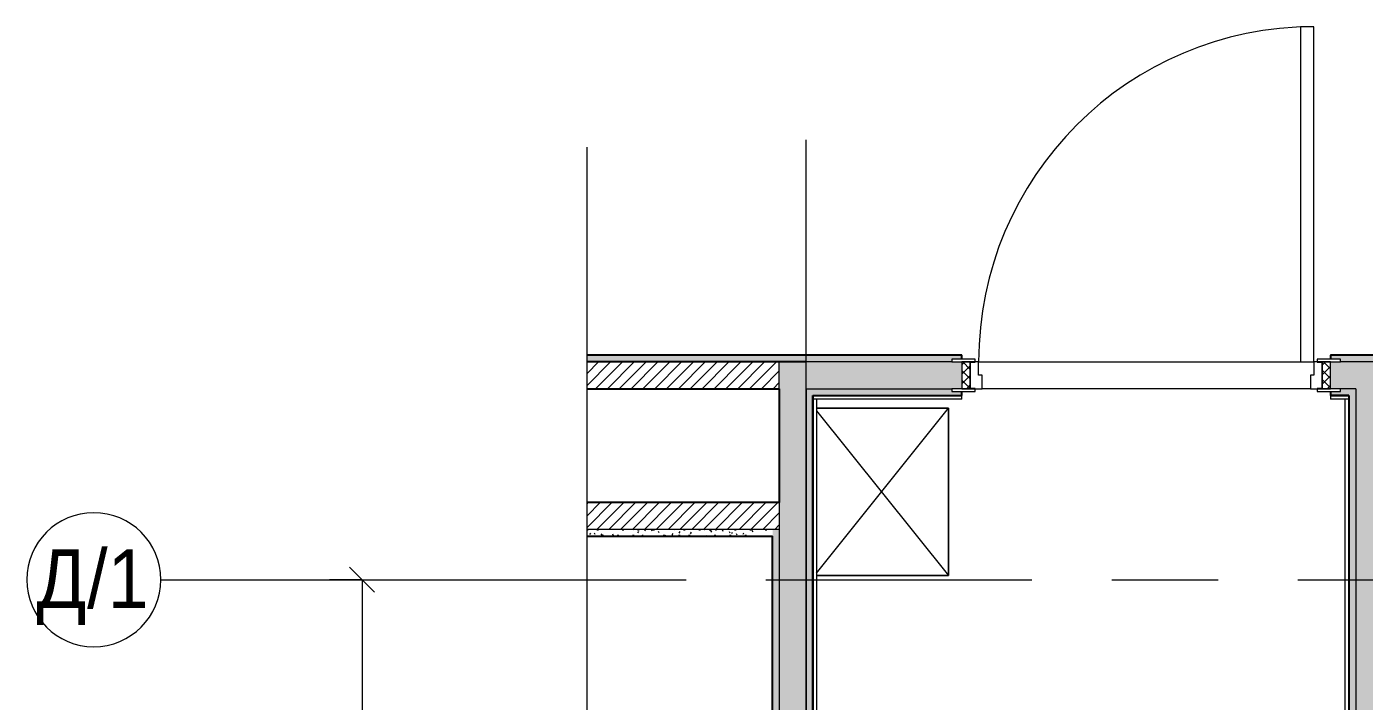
# Model space of a CAD drawing. Header units: millimetres. Extents: x 39815 to 261742, y -8553 to 29000.
# Drawn here: x 66454 to 70445, y 14637 to 16650 of the extents above; entities that cross this region are included whole.
import ezdxf

# ---------------------------------------------------------------- set-up
doc = ezdxf.new("R2010")
doc.units = ezdxf.units.MM
doc.linetypes.add('Осевая', pattern=[1587.5, 317.5, -238.125, 793.75, -238.125])
for name, color, linetype, lineweight in [('A-ANNO-DIMS', 7, 'Continuous', 9), ('A-ANNO-DIMS-50', 7, 'Continuous', 9), ('A-DETL-GENF', 7, 'Continuous', 9), ('A-DOOR', 7, 'Continuous', 9), ('A-DOOR-1', 7, 'Continuous', 15), ('A-DOOR-FRAM', 7, 'Continuous', 15), ('A-DOOR-FRAM-1', 7, 'Continuous', 9), ('A-WALL-2', 7, 'Continuous', 9), ('I-FURN', 7, 'Continuous', 9), ('I-WALL', 7, 'Continuous', 9), ('Оси', 7, 'Continuous', 9), ('Оси-1', 7, 'Continuous', 20), ('Оси-2', 7, 'Осевая', 9)]:
    doc.layers.add(name, color=color, linetype=linetype, lineweight=lineweight)
doc.layers.add('A-WALL-1', color=7, linetype='Continuous', lineweight=25, true_color=0x3c3c3c)
doc.layers.add('A-WALL-FNSH-1', color=7, linetype='Continuous', lineweight=15, true_color=0x3c3c3c)
doc.styles.add('Arial', font='arial.ttf', dxfattribs={"width": 0.9, "height": 175})
doc.styles.add('ISOCPEUR', font='isocpeur.ttf', dxfattribs={"width": 0.9, "height": 125})
doc.dimstyles.new('ISO-2_5_0_9К_БОЛЬШОЙ', dxfattribs={"dimscale": 304.8, "dimtxt": 124.497647, "dimasz": 0.246063, "dimexe": 0.19685, "dimexo": 0.492126, "dimgap": 0, "dimtad": 1, "dimdec": 0, "dimrnd": 10, "dimzin": 0, "dimdsep": 46, "dimtxsty": 'ISOCPEUR', "dimblk1": 'OBLIQUE', "dimblk2": 'OBLIQUE', "dimsah": 1, "dimcen": 0.09, "dimdle": 0.19685, "dimazin": 0, "dimtfac": 1, "dimtdec": 4, "dimtix": 1, "dimtmove": 0, "dimatfit": 3, "dimfxl": 1, "dimtvp": 1, "dimtolj": 1, "dimtzin": 0, "dimarcsym": 2})
pattern_1 = [(135, (-6780.206, 0), (-37.717076, -37.717076), [53.34, -8.89, 1.778, -8.89]), (135, (-6780.206, 37.694), (-37.717076, -37.717076), []), (50, (-6780.206, 0), (63.763904, -5.57885), [6.667, -73.342]), (355, (-6780.206, 0), (-12.334876, 66.869514), [5.334, -58.674]), (100.451, (-6774.89, -0.465), (51.43036, 61.29098), [5.667, -62.332]), (46.184, (-6780.206, 17.78), (94.87722, -14.714836), [10.001, -110.014]), (96.636, (-6772.3, 16.55), (83.09115, 86.59931), [8.5, -93.497]), (351.184, (-6780.21, 17.78), (83.09204, 86.59928), [8.001, -88.011]), (21, (-6771.316, 13.335), (53.064487, -35.792726), [6.667, -73.342]), (326, (-6771.316, 13.335), (21.63066, 64.46546), [5.334, -58.674]), (71.451, (-6766.894, 10.35), (74.69646, 28.672367), [5.667, -62.332]), (37.5, (-6780.206, 0), (1.080413, 29.594271), [1.676, -56.286, 1.676, -57.887, -58.896]), (37.5, (-6780.206, 0), (1.080413, 29.594271), [-117.526, 1.676, -57.22]), (7.5, (-6780.206, 0), (23.386368, 35.063507), [1.676, -32.283, 1.676, -54.953, -22.447]), (7.5, (-6780.206, 0), (23.386368, 35.063507), [-90.589, 1.676, -20.771]), (327.5, (-6800.03, 0), (47.456567, -2.0054684), [1.676, -20.549, 1.676, -67.666, -92.011]), (327.5, (-6800.03, 0), (47.456567, -2.0054684), [-91.567, 1.676, -90.335]), (317.5, (-6808.92, 0), (51.844948, 8.89904), [1.676, -27.216, 1.676, -44.374, -65.341]), (317.5, (-6808.92, 0), (51.844948, 8.89904), [-74.943, 1.676, -63.665])]
pattern_2 = [(45, (-6780.206, 0), (-17.6776695, 17.6776695), [])]
pattern_3 = [(0, (-6780.206, 0), (60.96, 15.24), [5.029, -40.691, 5.029, -40.691, -243.84]), (0, (-6780.206, 0), (60.96, 15.24), [-91.44, 5.029, -86.411, 5.029, -40.691, -106.68]), (0, (-6780.206, 0), (60.96, 15.24), [-228.6, 5.029, -25.451, 5.029, -71.171]), (120, (-6757.346, 7.62), (-43.6782272, 45.1729086), [5.029, -40.691, 5.029, -40.691, -243.84]), (120, (-6757.346, 7.62), (-43.6782272, 45.1729086), [-91.44, 5.029, -86.411, 5.029, -40.691, -106.68]), (120, (-6757.346, 7.62), (-43.6782272, 45.1729086), [-228.6, 5.029, -25.451, 5.029, -71.171]), (240, (-6749.726, 38.1), (-17.2817728, -60.4129086), [5.029, -40.691, 5.029, -40.691, -243.84]), (240, (-6749.726, 38.1), (-17.2817728, -60.4129086), [-91.44, 5.029, -86.411, 5.029, -40.691, -106.68]), (240, (-6749.726, 38.1), (-17.2817728, -60.4129086), [-228.6, 5.029, -25.451, 5.029, -71.171])]

# ---------------------------------------------------------------- blocks, each defined once
blk = doc.blocks.new('110_Дверь_СКБ_1Ст_Внутренняя1 - Д-5 _л_ 1100x2100h_су мгн EIW30-32897889-Фрагмент 2_9')
at = {"layer": 'A-DOOR'}
h = blk.add_hatch(dxfattribs=at)
h.set_pattern_fill('FP_12', color=256, style=0, pattern_type=2)
h.set_pattern_definition([(135, (1751.41, 104.685), (-14.14214, -14.14214), []), (225, (1751.41, 104.685), (14.14214, -14.14214), [])])
h.paths.add_polyline_path([(562.5, -40), (562.5, 40), (537.5, 40), (537.5, -40)])
at = {"layer": 'A-DOOR-FRAM-1'}
h = blk.add_hatch(dxfattribs=at)
h.set_pattern_fill('FP_13', color=256, style=0, pattern_type=2)
h.set_pattern_definition([(45, (-371.384, 104.685), (-14.1421, 14.1421), []), (135, (-371.384, 104.685), (-14.1421, -14.1421), [])])
h.paths.add_polyline_path([(-512.5, -40), (-512.5, 40), (-537.5, 40), (-537.5, -40)])
at = {"layer": 'A-DOOR'}
blk.add_arc((512.5, 40), 1000, 90, 180, dxfattribs=at)
at = {"layer": 'A-DOOR-1'}
for p, q in [((512.5, 1040), (472.5, 1040)), ((472.5, 1040), (472.5, 40)), ((512.5, 40), (512.5, 1040)), ((472.5, 40), (512.5, 40))]:
    blk.add_line(p, q, dxfattribs=at)
at = {"layer": 'A-DOOR-FRAM'}
for p, q in [((-497.5, 48), (-567.5, 48)), ((-567.5, 48), (-567.5, 40)), ((-567.5, 40), (-497.5, 40)), ((-512.5, 40), (-537.5, 40)), ((-537.5, 40), (-537.5, -40)), ((-487.5, 40), (-512.5, 40)), ((-512.5, 40), (-512.5, -40)), ((-512.5, -40), (-512.5, 40)), ((-497.5, 40), (-512.5, 40)), ((-512.5, 40), (-512.5, 39)), ((-497.5, 40), (-497.5, 48)), ((-497.5, 39), (-497.5, 40)), ((-487.5, 0), (-487.5, 40)), ((512.5, 40), (512.5, 0)), ((537.5, 40), (512.5, 40)), ((592.5, 48), (522.5, 48)), ((522.5, 48), (522.5, 40)), ((537.5, 40), (522.5, 40)), ((522.5, 40), (522.5, 39)), ((522.5, 40), (592.5, 40)), ((537.5, -40), (537.5, 40)), ((562.5, 40), (537.5, 40)), ((537.5, 40), (537.5, -40)), ((537.5, 39), (537.5, 40)), ((562.5, -40), (562.5, 40)), ((592.5, 40), (592.5, 48)), ((-512.5, 39), (-497.5, 39)), ((-477.5, 0), (-487.5, 0)), ((-477.5, -40), (-477.5, 0)), ((512.5, 0), (502.5, 0)), ((502.5, 0), (502.5, -40)), ((522.5, 39), (537.5, 39)), ((-497.5, -39), (-512.5, -39)), ((-512.5, -39), (-512.5, -40)), ((-497.5, -40), (-497.5, -39)), ((537.5, -39), (522.5, -39)), ((522.5, -39), (522.5, -40)), ((537.5, -40), (537.5, -39)), ((-497.5, -40), (-567.5, -40)), ((-567.5, -40), (-567.5, -48)), ((-567.5, -48), (-497.5, -48)), ((-537.5, -40), (-512.5, -40)), ((-512.5, -40), (-477.5, -40)), ((-512.5, -40), (-497.5, -40)), ((-497.5, -48), (-497.5, -40)), ((502.5, -40), (537.5, -40)), ((522.5, -40), (537.5, -40)), ((592.5, -40), (522.5, -40)), ((522.5, -40), (522.5, -48)), ((522.5, -48), (592.5, -48)), ((537.5, -40), (562.5, -40)), ((592.5, -48), (592.5, -40))]:
    blk.add_line(p, q, dxfattribs=at)
blk = doc.blocks.new('Шкаф параметрический - 1_165-26339169-Фрагмент 2_9')
at = {"layer": 'I-FURN'}
for p, q in [((6.3, -492.2), (400, 0)), ((400, 0), (6.3, 0)), ((6.3, 0), (400, 0)), ((400, -500), (400, 0)), ((400, 0), (400, -500)), ((6.3, -7.8), (400, -500)), ((6.3, -500), (400, -500)), ((400, -500), (6.3, -500))]:
    blk.add_line(p, q, dxfattribs=at)
blk = doc.blocks.new('DET_L_Линия разрыва - М100-30622994-Фрагмент 2_9')
at = {"layer": 'A-DETL-GENF'}
blk.add_line((2450, 0), (0, 0), dxfattribs=at)
blk = doc.blocks.new('Ось сетки - D8-29747960-Фрагмент 2_9')
at = {"layer": 'Оси-1'}
for start, end in [(360, 180), (180, 360)]:
    blk.add_arc((0, 0), 4, start, end, dxfattribs=at)
blk = doc.blocks.new('DIMBLOCK18-Фрагмент 2_9')
at = {"layer": 'A-ANNO-DIMS-50', "lineweight": 20}
for p, q in [((67454.9, 15000), (67417.4, 15037.5)), ((67454.9, 15000), (67492.4, 14962.5)), ((67454.9, 13400), (67417.4, 13437.5)), ((67454.9, 13400), (67492.4, 13362.5))]:
    blk.add_line(p, q, dxfattribs=at)
at = {"layer": 'A-ANNO-DIMS-50'}
for p, q in [((67358, 15000), (67514.9, 15000)), ((67454.9, 15000), (67358, 15000)), ((67454.9, 15000), (67454.9, 13400)), ((67358, 13400), (67514.9, 13400)), ((67454.9, 13400), (67358, 13400))]:
    blk.add_line(p, q, dxfattribs=at)
at = {"layer": 'A-ANNO-DIMS-50', "color": 0, "insert": (67291.6, 14052.8), "char_height": 125, "width": 353.382, "attachment_point": 1, "rotation": 90, "line_spacing_factor": 1.149209, "style": 'ISOCPEUR'}
blk.add_mtext('1600', dxfattribs=at)
blk = doc.blocks.new('_Oblique')
at = {"color": 0, "linetype": 'ByBlock', "lineweight": -2}
blk.add_line((-0.5, -0.5), (0.5, 0.5), dxfattribs=at)

msp = doc.modelspace()

# ---------------------------------------------------------------- hatches: boundary and pattern name
at = {"layer": 'I-WALL'}
h = msp.add_hatch(dxfattribs=at)
h.set_pattern_fill('FP_9', color=256, style=0, pattern_type=2)
h.set_pattern_definition(pattern_3)
h.paths.add_polyline_path([(76219.8, 15650), (76219.8, 15670), (75799.8, 15670), (75799.8, 15658), (75829.8, 15658), (75829.8, 15650), (75835.8, 15650)])
h.paths.add_polyline_path([(74669.8, 15650), (74669.8, 15658), (74699.8, 15658), (74699.8, 15670), (71799.8, 15670), (71799.8, 15658), (71829.8, 15658), (71829.8, 15650), (74435.6, 15650)])
h.paths.add_polyline_path([(70669.8, 15650), (70669.8, 15658), (70699.8, 15658), (70699.8, 15670), (70344.6, 15670), (70344.6, 15658), (70374.6, 15658), (70374.6, 15650)])
h.paths.add_polyline_path([(69214.6, 15650), (69214.6, 15658), (69244.6, 15658), (69244.6, 15670), (68126, 15670), (68126, 15650), (68779.8, 15650)])
h = msp.add_hatch(dxfattribs=at)
h.set_pattern_fill('FP_1', color=256, style=0, pattern_type=2)
h.set_pattern_definition(pattern_2)
h.paths.add_polyline_path([(68699.8, 15570), (68699.8, 15650), (68126, 15650), (68126, 15570)])
h = msp.add_hatch(dxfattribs=at)
h.set_pattern_fill('FP_6', color=256, style=0, pattern_type=2)
h.set_pattern_definition(pattern_1)
h.paths.add_polyline_path([(68699.8, 11550), (68779.8, 11550), (68779.8, 15650), (68699.8, 15650), (68699.8, 11723.9)])
h = msp.add_hatch(dxfattribs=at)
h.set_pattern_fill('FP_6', color=256, style=0, pattern_type=2)
h.set_pattern_definition(pattern_1)
h.paths.add_polyline_path([(77399.8, 15570), (77419.8, 15570), (77419.8, 15650), (75799.8, 15650), (75799.8, 15570), (77236, 15570)])
h.paths.add_polyline_path([(74699.8, 15570), (74699.8, 15650), (71799.8, 15650), (71799.8, 15570), (74669.8, 15570)])
h.paths.add_polyline_path([(70499.6, 15570), (70699.8, 15570), (70699.8, 15650), (70344.6, 15650), (70344.6, 15570), (70419.6, 15570)])
h.paths.add_polyline_path([(69214.6, 15570), (69244.6, 15570), (69244.6, 15650), (68779.8, 15650), (68779.8, 15570)])
h = msp.add_hatch(dxfattribs=at)
h.set_pattern_fill('FP_9', color=256, style=0, pattern_type=2)
h.set_pattern_definition(pattern_3)
h.paths.add_polyline_path([(70398.6, 15550), (70399.6, 15550), (70399.6, 15570), (70374.6, 15570), (70374.6, 15562), (70344.6, 15562), (70344.6, 15550), (70374.6, 15550)])
h.paths.add_polyline_path([(69244.6, 15550), (69244.6, 15562), (69214.6, 15562), (69214.6, 15570), (68779.8, 15570), (68779.8, 15550), (69214.6, 15550)])
h = msp.add_hatch(dxfattribs=at)
h.set_pattern_fill('FP_9', color=256, style=0, pattern_type=2)
h.set_pattern_definition(pattern_3)
h.paths.add_polyline_path([(70399.6, 12280), (70419.6, 12280), (70419.6, 15570), (70399.6, 15570), (70399.6, 12281.2)])
h = msp.add_hatch(dxfattribs=at)
h.set_pattern_fill('FP_6', color=256, style=0, pattern_type=2)
h.set_pattern_definition(pattern_1)
h.paths.add_polyline_path([(70499.6, 11550), (70499.6, 15570), (70419.6, 15570), (70419.6, 11550)])
h = msp.add_hatch(dxfattribs=at)
h.set_pattern_fill('FP_9', color=256, style=0, pattern_type=2)
h.set_pattern_definition(pattern_3)
h.paths.add_polyline_path([(68779.8, 12280), (68799.8, 12280), (68799.8, 15550), (68779.8, 15550), (68779.8, 12467)])
h = msp.add_hatch(dxfattribs=at)
h.set_pattern_fill('FP_1', color=256, style=0, pattern_type=2)
h.set_pattern_definition(pattern_2)
h.paths.add_polyline_path([(68679.8, 15150), (68699.8, 15150), (68699.8, 15230), (68126, 15230), (68126, 15150)])
h = msp.add_hatch(dxfattribs=at)
h.set_pattern_fill('FP_9', color=256, style=0, pattern_type=2)
h.set_pattern_definition(pattern_3)
h.paths.add_polyline_path([(68678.8, 15130), (68679.8, 15130), (68679.8, 15150), (68126, 15150), (68126, 15130)])
h = msp.add_hatch(dxfattribs=at)
h.set_pattern_fill('FP_9', color=256, style=0, pattern_type=2)
h.set_pattern_definition(pattern_3)
h.paths.add_polyline_path([(68679.8, 11920), (68699.8, 11920), (68699.8, 15150), (68679.8, 15150), (68679.8, 11921)])

# ---------------------------------------------------------------- linework, layer by layer
at = {"layer": 'A-WALL-1'}
for p, q in [((69244.6, 15670), (68126, 15670)), ((68779.8, 15650), (68126, 15650)), ((69244.6, 15658), (69244.6, 15670)), ((70699.8, 15670), (70344.6, 15670)), ((70344.6, 15670), (70344.6, 15658)), ((68126, 15570), (68699.8, 15570)), ((68699.8, 15570), (68699.8, 15230)), ((68799.8, 15550), (69244.6, 15550)), ((68799.8, 12300), (68799.8, 15550)), ((69244.6, 15550), (69244.6, 15562)), ((70344.6, 15562), (70344.6, 15550)), ((70399.6, 15550), (70344.6, 15550)), ((70399.6, 15550), (70399.6, 12300)), ((68699.8, 15230), (68126, 15230)), ((68126, 15130), (68679.8, 15130)), ((68679.8, 11920), (68679.8, 15130))]:
    msp.add_line(p, q, dxfattribs=at)
at = {"layer": 'A-WALL-2'}
for p, q in [((68699.8, 15570), (68699.8, 15650)), ((69214.6, 15650), (68779.8, 15650)), ((70669.8, 15650), (70374.6, 15650)), ((68779.8, 15570), (69214.6, 15570)), ((68779.8, 15570), (68779.8, 12280)), ((70419.6, 15570), (70374.6, 15570)), ((70419.6, 15570), (70419.6, 12280)), ((68699.8, 15230), (68699.8, 11900)), ((68699.8, 15150), (68126, 15150))]:
    msp.add_line(p, q, dxfattribs=at)
at = {"layer": 'A-WALL-FNSH-1'}
for p, q in [((69244.6, 15671), (68126, 15671)), ((69244.6, 15670), (69244.6, 15671)), ((70699.8, 15671), (70344.6, 15671)), ((70344.6, 15671), (70344.6, 15670)), ((68800.8, 15549), (69244.6, 15549)), ((68800.8, 15549), (68800.8, 12300)), ((69244.6, 15549), (69244.6, 15550)), ((70344.6, 15550), (70344.6, 15549)), ((70344.6, 15549), (70398.6, 15549)), ((70398.6, 15549), (70398.6, 12301)), ((68126, 15129), (68678.8, 15129)), ((68678.8, 11921), (68678.8, 15130))]:
    msp.add_line(p, q, dxfattribs=at)
at = {"layer": 'I-WALL'}
for p, q in [((69294.6, 15650), (70254.6, 15650)), ((70284.6, 15570), (69304.6, 15570)), ((69244.6, 15539), (68799.8, 15539)), ((68810.8, 15539), (68810.8, 12311)), ((69244.6, 15539), (69244.6, 15549)), ((70344.6, 15549), (70344.6, 15539)), ((70399.6, 15539), (70344.6, 15539)), ((70388.6, 12311), (70388.6, 15539))]:
    msp.add_line(p, q, dxfattribs=at)
at = {"layer": 'Оси'}
for p, q in [((68779.8, 15062.3), (68779.8, 16312.3)), ((66854.3, 15000), (68104.3, 15000))]:
    msp.add_line(p, q, dxfattribs=at)
at = {"layer": 'Оси-2'}
for p, q in [((68779.8, 10775.4), (68779.8, 15062.3)), ((68104.3, 15000), (76909.5, 15000))]:
    msp.add_line(p, q, dxfattribs=at)

# ---------------------------------------------------------------- block references
at = {"layer": 'A-DETL-GENF', "rotation": 270.0000000000001}
msp.add_blockref('DET_L_Линия разрыва - М100-30622994-Фрагмент 2_9', (68126, 16291), dxfattribs=at)
at = {"layer": 'A-DOOR'}
msp.add_blockref('110_Дверь_СКБ_1Ст_Внутренняя1 - Д-5 _л_ 1100x2100h_су мгн EIW30-32897889-Фрагмент 2_9', (69782.1, 15610), dxfattribs=at)
at = {"layer": 'I-FURN'}
msp.add_blockref('Шкаф параметрический - 1_165-26339169-Фрагмент 2_9', (68804.5, 15512.1), dxfattribs=at)
at = {"layer": 'Оси-1', "xscale": 49.99999999999998, "yscale": 49.99999999999998, "zscale": 49.99999999999998, "rotation": 269.9999999999994}
msp.add_blockref('Ось сетки - D8-29747960-Фрагмент 2_9', (66654.3, 15000), dxfattribs=at)

# ---------------------------------------------------------------- texts
at = {"layer": 'Оси', "char_height": 175, "attachment_point": 1, "style": 'Arial'}
for s, insert, width in [('\\fArial|b0|i0|c204|p34|;\\W.9;Д', (66482.8, 15090.5), 183.987), ('/1', (66634.6, 15090.5), 227.278)]:
    msp.add_mtext(s, dxfattribs=dict(at, insert=insert, width=width))

# ---------------------------------------------------------------- dimensions: what is measured, and where the dimension line sits
at = {"layer": 'A-ANNO-DIMS'}
dim = msp.add_linear_dim(base=(67454.9, 13400), p1=(67508, 15000), p2=(67508, 13400), angle=90, dimstyle='ISO-2_5_0_9К_БОЛЬШОЙ', override={"dimpost": '<>', "dimfxl": 1600}, dxfattribs=at)
dim.commit()
dim.dimension.update_dxf_attribs({"geometry": 'DIMBLOCK18-Фрагмент 2_9', "text_midpoint": (67392.4, 14200)})

doc.saveas('drawing.dxf')
